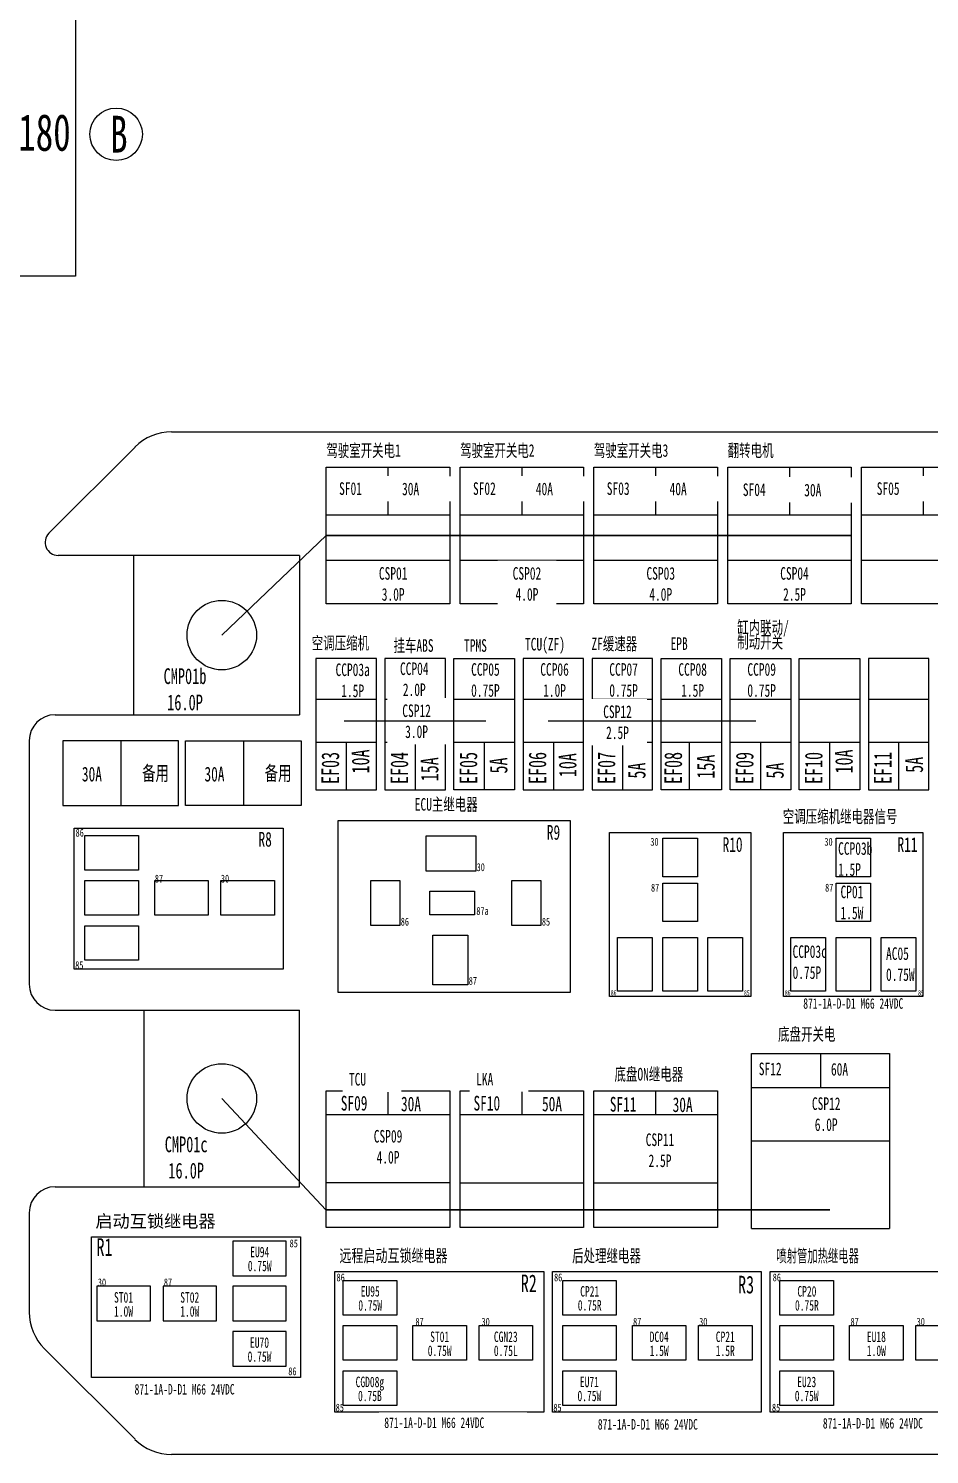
# Model space of a CAD drawing. Header units: millimetres. Extents: x 3853 to 7217, y 3585 to 4426.
# Drawn here: x 5993.4 to 6079.3, y 3957 to 4092.9 of the extents above; entities that cross this region are included whole.
import ezdxf

# ---------------------------------------------------------------- set-up
doc = ezdxf.new("R2010")
doc.units = ezdxf.units.MM
doc.layers.get('0').update_dxf_attribs({"lineweight": 25})
doc.layers.add('_0', color=7, linetype='Continuous', lineweight=25)
doc.styles.add('T仿宋_GB2312', font='simfang_0.ttf', dxfattribs={"width": 0.6})
doc.styles.add('标准', font='', dxfattribs={"width": 0.667})
doc.styles.get('标准').set_extended_font_data('SimSun')

msp = doc.modelspace()

# ---------------------------------------------------------------- linework, layer by layer
at = {"layer": '_0', "color": 0, "linetype": 'ByBlock', "lineweight": -3}
for p, q in [((5997.91, 4105.01), (5997.91, 4069.3)), ((5997.91, 4069.3), (5961.36, 4069.3)), ((6007.08, 4054.46), (6140.39, 4054.46)), ((5995.38, 4044.8), (6003.59, 4053.01)), ((6021.82, 4038.09), (6021.82, 4051.09)), ((6021.82, 4051.09), (6033.58, 4051.09)), ((6027.7, 4051.09), (6027.7, 4046.56)), ((6033.58, 4051.09), (6033.58, 4038.09)), ((6040.45, 4051.09), (6040.45, 4046.56)), ((6053.21, 4051.09), (6053.21, 4046.56)), ((6065.96, 4051.09), (6065.96, 4046.56)), ((6078.71, 4051.09), (6078.71, 4046.56)), ((6021.82, 4046.56), (6033.58, 4046.56)), ((6034.57, 4046.56), (6046.34, 4046.56)), ((6047.32, 4046.56), (6059.09, 4046.56)), ((6060.08, 4046.56), (6071.84, 4046.56)), ((6072.83, 4046.56), (6084.59, 4046.56)), ((6019.27, 4042.69), (5996.25, 4042.69)), ((6003.47, 4027.52), (6003.47, 4042.69)), ((6019.27, 4042.69), (6019.27, 4027.52)), ((6021.83, 4042.25), (6033.58, 4042.25)), ((6034.57, 4042.25), (6046.34, 4042.25)), ((6047.32, 4042.25), (6059.09, 4042.25)), ((6060.08, 4042.25), (6071.84, 4042.25)), ((6072.83, 4042.25), (6084.59, 4042.25)), ((6033.58, 4038.09), (6021.82, 4038.09)), ((6026.59, 4032.88), (6020.83, 4032.88)), ((6020.83, 4032.88), (6020.83, 4020.37)), ((6026.59, 4020.37), (6026.59, 4032.88)), ((6033.17, 4032.88), (6027.41, 4032.88)), ((6027.41, 4032.88), (6027.41, 4020.37)), ((6033.17, 4020.37), (6033.17, 4032.88)), ((6033.99, 4032.88), (6039.75, 4032.88)), ((6033.99, 4020.37), (6033.99, 4032.88)), ((6039.75, 4032.88), (6039.75, 4020.37)), ((6046.34, 4032.88), (6040.58, 4032.88)), ((6040.58, 4032.88), (6040.58, 4020.37)), ((6046.34, 4020.37), (6046.34, 4032.88)), ((6052.92, 4032.88), (6047.16, 4032.88)), ((6047.16, 4032.88), (6047.16, 4020.37)), ((6052.92, 4020.37), (6052.92, 4032.88)), ((6053.74, 4032.88), (6059.5, 4032.88)), ((6053.74, 4020.37), (6053.74, 4032.88)), ((6059.5, 4032.88), (6059.5, 4020.37)), ((6060.32, 4032.88), (6066.08, 4032.88)), ((6060.32, 4020.37), (6060.32, 4032.88)), ((6066.08, 4032.88), (6066.08, 4020.37)), ((6066.9, 4032.88), (6072.66, 4032.88)), ((6066.9, 4020.37), (6066.9, 4032.88)), ((6072.66, 4032.88), (6072.66, 4020.37)), ((6079.25, 4032.88), (6073.49, 4032.88)), ((6073.49, 4032.88), (6073.49, 4020.37)), ((6079.25, 4020.37), (6079.25, 4032.88)), ((6020.83, 4029.01), (6026.59, 4029.01)), ((6027.41, 4029.01), (6033.17, 4029.01)), ((6033.99, 4029.01), (6039.75, 4029.01)), ((6040.58, 4029.01), (6046.34, 4029.01)), ((6047.16, 4029.01), (6052.92, 4029.01)), ((6053.74, 4029.01), (6059.5, 4029.01)), ((6060.32, 4029.01), (6066.08, 4029.01)), ((6066.9, 4029.01), (6072.66, 4029.01)), ((6073.49, 4029.01), (6079.25, 4029.01)), ((5995.98, 4027.52), (6019.27, 4027.52)), ((5993.52, 4001.84), (5993.52, 4025.05)), ((6007.75, 4025.03), (5996.72, 4025.03)), ((5996.72, 4025.03), (5996.72, 4018.86)), ((6002.24, 4025.03), (6002.24, 4018.86)), ((6007.75, 4018.86), (6007.75, 4025.03)), ((6008.41, 4018.86), (6008.41, 4025.03)), ((6008.41, 4025.03), (6019.43, 4025.03)), ((6013.92, 4025.03), (6013.92, 4018.86)), ((6019.43, 4025.03), (6019.43, 4018.86)), ((6020.83, 4024.9), (6026.59, 4024.9)), ((6023.71, 4024.9), (6023.71, 4020.37)), ((6027.41, 4024.9), (6033.17, 4024.9)), ((6030.29, 4024.9), (6030.29, 4020.37)), ((6033.99, 4024.9), (6039.75, 4024.9)), ((6036.87, 4024.9), (6036.87, 4020.37)), ((6040.58, 4024.9), (6046.34, 4024.9)), ((6043.46, 4024.9), (6043.46, 4020.37)), ((6047.16, 4024.9), (6052.92, 4024.9)), ((6050.04, 4024.9), (6050.04, 4020.37)), ((6053.74, 4024.9), (6059.5, 4024.9)), ((6056.4, 4024.9), (6056.4, 4020.37)), ((6060.32, 4024.9), (6066.08, 4024.9)), ((6063.2, 4024.9), (6063.2, 4020.37)), ((6066.9, 4024.9), (6072.66, 4024.9)), ((6069.78, 4024.9), (6069.78, 4020.37)), ((6073.49, 4024.9), (6079.25, 4024.9)), ((6076.37, 4024.9), (6076.37, 4020.37)), ((6020.83, 4020.37), (6026.59, 4020.37)), ((6027.41, 4020.37), (6033.17, 4020.37)), ((6039.75, 4020.37), (6033.99, 4020.37)), ((6040.58, 4020.37), (6046.34, 4020.37)), ((6047.16, 4020.37), (6052.92, 4020.37)), ((6059.5, 4020.37), (6053.74, 4020.37)), ((6066.08, 4020.37), (6060.32, 4020.37)), ((6072.66, 4020.37), (6066.9, 4020.37)), ((6073.49, 4020.37), (6079.25, 4020.37)), ((5996.72, 4018.86), (6007.75, 4018.86)), ((6019.43, 4018.86), (6008.41, 4018.86)), ((5995.98, 3999.37), (6019.27, 3999.37)), ((6004.46, 3982.55), (6004.46, 3999.37)), ((6019.27, 3982.55), (6019.27, 3999.37)), ((6062.34, 3978.56), (6062.34, 3995.26)), ((6062.34, 3995.26), (6075.5, 3995.26)), ((6068.92, 3995.26), (6068.92, 3992)), ((6075.5, 3995.26), (6075.5, 3978.56)), ((6027.7, 3991.68), (6027.7, 3989.42)), ((6040.45, 3991.68), (6040.45, 3989.42)), ((6053.21, 3991.68), (6053.21, 3989.42)), ((6062.34, 3992), (6075.5, 3992)), ((6021.82, 3989.42), (6033.58, 3989.42)), ((6034.57, 3989.42), (6046.34, 3989.42)), ((6047.32, 3989.42), (6059.09, 3989.42)), ((6062.34, 3986.91), (6075.5, 3986.91)), ((6033.58, 3982.93), (6021.82, 3982.93)), ((6034.57, 3982.93), (6046.34, 3982.93)), ((6047.32, 3982.93), (6059.09, 3982.93)), ((5995.98, 3982.55), (6019.27, 3982.55)), ((5993.52, 3970.61), (5993.52, 3980.08)), ((6062.34, 3978.56), (6075.5, 3978.56)), ((6003.59, 3958.49), (5994.96, 3967.12)), ((6140.29, 3957.05), (6007.08, 3957.05))]:
    msp.add_line(p, q, dxfattribs=at)
at = {"layer": '_0', "color": 1, "linetype": 'ByBlock', "lineweight": 30}
for p, q in [((6011.86, 4035.1), (6021.82, 4044.59)), ((6021.82, 4044.59), (6071.84, 4044.59)), ((6011.86, 3990.96), (6021.79, 3980.36)), ((6021.79, 3980.36), (6059.09, 3980.36)), ((6059.09, 3980.36), (6069.82, 3980.36))]:
    msp.add_line(p, q, dxfattribs=at)
at = {"layer": '_0', "color": 0, "linetype": 'ByBlock', "lineweight": -3}
for points in [[(6046.34, 4038.09), (6034.57, 4038.09), (6034.57, 4051.09), (6046.34, 4051.09)], [(6059.09, 4038.09), (6047.32, 4038.09), (6047.32, 4051.09), (6059.09, 4051.09)], [(6071.84, 4038.09), (6060.08, 4038.09), (6060.08, 4051.09), (6071.84, 4051.09)], [(6084.59, 4038.09), (6072.83, 4038.09), (6072.83, 4051.09), (6084.59, 4051.09)], [(6022.95, 4017.45), (6045.06, 4017.45), (6045.06, 4001.04), (6022.95, 4001.04)], [(6017.7, 4003.29), (5997.79, 4003.29), (5997.79, 4016.7), (6017.7, 4016.7)], [(6031.33, 4015.97), (6036.06, 4015.97), (6036.06, 4012.62), (6031.33, 4012.62)], [(6062.29, 4000.68), (6048.81, 4000.68), (6048.81, 4016.29), (6062.29, 4016.29)], [(6026.05, 4011.73), (6028.82, 4011.73), (6028.82, 4007.43), (6026.05, 4007.43)], [(6039.5, 4011.73), (6042.28, 4011.73), (6042.28, 4007.43), (6039.5, 4007.43)], [(6031.7, 4010.71), (6035.94, 4010.71), (6035.94, 4008.45), (6031.7, 4008.45)], [(6035.3, 4006.53), (6035.3, 4001.79), (6031.96, 4001.79), (6031.96, 4006.53)], [(6033.58, 3978.68), (6021.82, 3978.68), (6021.82, 3991.68), (6033.58, 3991.68)], [(6046.34, 3978.68), (6034.57, 3978.68), (6034.57, 3991.68), (6046.34, 3991.68)], [(6059.09, 3978.68), (6047.32, 3978.68), (6047.32, 3991.68), (6059.09, 3991.68)], [(6019.36, 3964.37), (5999.45, 3964.37), (5999.45, 3977.78), (6019.36, 3977.78)], [(6042.55, 3961.08), (6022.64, 3961.08), (6022.64, 3974.49), (6042.55, 3974.49)], [(6063.28, 3961.08), (6043.37, 3961.08), (6043.37, 3974.49), (6063.28, 3974.49)], [(6084.02, 3961.08), (6064.11, 3961.08), (6064.11, 3974.49), (6084.02, 3974.49)]]:
    msp.add_lwpolyline(points, close=True, dxfattribs=at)
at = {"layer": '_0', "color": 0, "linetype": 'ByBlock', "lineweight": -3, "flags": 128}
for points in [[(6003.92, 4012.72), (5998.82, 4012.72), (5998.82, 4016.02), (6003.92, 4016.02)], [(6057.19, 4015.75), (6057.19, 4012.09), (6053.89, 4012.09), (6053.89, 4015.75)], [(6073.7, 4015.75), (6073.7, 4012.09), (6070.4, 4012.09), (6070.4, 4015.75)], [(6003.92, 4008.42), (5998.82, 4008.42), (5998.82, 4011.72), (6003.92, 4011.72)], [(6010.57, 4008.42), (6005.47, 4008.42), (6005.47, 4011.72), (6010.57, 4011.72)], [(6016.87, 4008.42), (6011.77, 4008.42), (6011.77, 4011.72), (6016.87, 4011.72)], [(6057.19, 4011.48), (6057.19, 4007.82), (6053.89, 4007.82), (6053.89, 4011.48)], [(6073.7, 4011.48), (6073.7, 4007.82), (6070.4, 4007.82), (6070.4, 4011.48)], [(6003.92, 4004.12), (5998.82, 4004.12), (5998.82, 4007.42), (6003.92, 4007.42)], [(6052.89, 4006.28), (6052.89, 4001.18), (6049.59, 4001.18), (6049.59, 4006.28)], [(6057.19, 4006.28), (6057.19, 4001.18), (6053.89, 4001.18), (6053.89, 4006.28)], [(6061.49, 4006.28), (6061.49, 4001.18), (6058.19, 4001.18), (6058.19, 4006.28)], [(6069.4, 4006.28), (6069.4, 4001.18), (6066.1, 4001.18), (6066.1, 4006.28)], [(6073.7, 4006.28), (6073.7, 4001.18), (6070.4, 4001.18), (6070.4, 4006.28)], [(6078, 4006.28), (6078, 4001.18), (6074.7, 4001.18), (6074.7, 4006.28)], [(6012.9, 3974.07), (6018, 3974.07), (6018, 3977.37), (6012.9, 3977.37)], [(6028.53, 3970.32), (6023.43, 3970.32), (6023.43, 3973.62), (6028.53, 3973.62)], [(6049.45, 3970.32), (6044.35, 3970.32), (6044.35, 3973.62), (6049.45, 3973.62)], [(6070.15, 3970.32), (6065.05, 3970.32), (6065.05, 3973.62), (6070.15, 3973.62)], [(5999.95, 3969.77), (6005.05, 3969.77), (6005.05, 3973.07), (5999.95, 3973.07)], [(6006.26, 3969.77), (6011.36, 3969.77), (6011.36, 3973.07), (6006.26, 3973.07)], [(6012.9, 3969.77), (6018, 3969.77), (6018, 3973.07), (6012.9, 3973.07)], [(6028.53, 3966.02), (6023.43, 3966.02), (6023.43, 3969.32), (6028.53, 3969.32)], [(6035.17, 3966.02), (6030.07, 3966.02), (6030.07, 3969.32), (6035.17, 3969.32)], [(6041.48, 3966.02), (6036.38, 3966.02), (6036.38, 3969.32), (6041.48, 3969.32)], [(6049.45, 3966.02), (6044.35, 3966.02), (6044.35, 3969.32), (6049.45, 3969.32)], [(6056.09, 3966.02), (6050.99, 3966.02), (6050.99, 3969.32), (6056.09, 3969.32)], [(6062.4, 3966.02), (6057.29, 3966.02), (6057.29, 3969.32), (6062.4, 3969.32)], [(6070.15, 3966.02), (6065.05, 3966.02), (6065.05, 3969.32), (6070.15, 3969.32)], [(6076.8, 3966.02), (6071.7, 3966.02), (6071.7, 3969.32), (6076.8, 3969.32)], [(6083.1, 3966.02), (6078, 3966.02), (6078, 3969.32), (6083.1, 3969.32)], [(6012.9, 3965.47), (6018, 3965.47), (6018, 3968.77), (6012.9, 3968.77)], [(6028.53, 3961.72), (6023.43, 3961.72), (6023.43, 3965.02), (6028.53, 3965.02)], [(6049.45, 3961.72), (6044.35, 3961.72), (6044.35, 3965.02), (6049.45, 3965.02)], [(6070.15, 3961.72), (6065.05, 3961.72), (6065.05, 3965.02), (6070.15, 3965.02)]]:
    msp.add_lwpolyline(points, close=True, dxfattribs=at)
at = {"layer": '_0', "color": 0, "linetype": 'ByBlock', "lineweight": -3}
for centre, radius in [((6001.79, 4082.81), 2.5), ((6011.86, 4035.1), 3.31), ((6011.86, 3990.96), 3.31)]:
    msp.add_circle(centre, radius, dxfattribs=at)
for centre, radius, start, end in [((6007.08, 4049.52), 4.94, 90, 135), ((5996.25, 4043.93), 1.23, 135, 270), ((5995.98, 4025.05), 2.47, 90, 180), ((5995.98, 4001.84), 2.47, 180, 270), ((5995.98, 3980.08), 2.47, 90, 180), ((5998.45, 3970.61), 4.94, 180, 225), ((6007.08, 3961.98), 4.94, 225, 270)]:
    msp.add_arc(centre, radius, start, end, dxfattribs=at)

# ---------------------------------------------------------------- texts
at = {"insert": (6067.28, 4000.51), "char_height": 1, "width": 10.1249, "attachment_point": 1, "style": 'T仿宋_GB2312'}
msp.add_mtext('{\\W0.667;871-1A-D-D1 M66 24VDC}', dxfattribs=at)
at = {"layer": '_0', "color": 0, "linetype": 'ByBlock', "lineweight": -3, "style": '标准', "width": 0.667}
for s, height, p in [('驾驶室开关电1', 1.2, (6021.82, 4052.09)), ('驾驶室开关电2', 1.2, (6034.57, 4052.09)), ('驾驶室开关电3', 1.2, (6047.32, 4052.09)), ('翻转电机', 1.2, (6060.08, 4052.09)), ('空调压缩机', 1.2, (6020.43, 4033.75)), ('挂车ABS', 1.2, (6028.23, 4033.51)), ('TPMS', 1.2, (6034.95, 4033.51)), ('TCU(ZF)', 1.2, (6040.76, 4033.64)), ('ZF缓速器', 1.2, (6047.09, 4033.67)), ('EPB', 1.2, (6054.63, 4033.69)), ('备用', 1.4, (6004.27, 4021.25)), ('备用', 1.4, (6015.95, 4021.25)), ('R9', 1.4, (6042.84, 4015.61)), ('R8', 1.4, (6015.36, 4014.95)), ('R10', 1.4, (6059.59, 4014.45)), ('R11', 1.4, (6076.26, 4014.45)), ('R1', 1.68, (5999.92, 3975.97)), ('R2', 1.68, (6040.36, 3972.51)), ('R3', 1.68, (6061.07, 3972.39))]:
    msp.add_text(s, height=height, dxfattribs=at).set_placement(p)
at = {"layer": '_0', "color": 0, "linetype": 'ByBlock', "lineweight": -3, "attachment_point": 1, "style": '标准'}
for s, insert, char_height, width in [('{\\W0.7;180}', (5992.46, 4084.74), 3.5, 6.325), ('{\\W0.7;B}', (6001.22, 4084.57), 3.5, 8.0553), ('\\pxqc;{\\fFangSong_GB2312|b0|i0|c134|p2;CSP01\\P3.0P}', (6026, 4041.58), 1.2, 4.3908), ('\\pxqc;{\\fFangSong_GB2312|b0|i0|c134|p2;CSP03\\P4.0P}', (6051.5, 4041.58), 1.2, 4.3908), ('\\pxqc;{\\fFangSong_GB2312|b0|i0|c134|p2;CSP04\\P2.5P}', (6064.25, 4041.58), 1.2, 4.3908), ('\\pxqc;CMP01b\\P16.0P', (6006.16, 4031.94), 1.5, 4.3908), ('\\pxqc;{\\fFangSong_GB2312|b0|i0|c134|p2;CCP03a\\P1.5P}', (6022.14, 4032.4), 1.2, 4.3908), ('\\pxqc;{\\fFangSong_GB2312|b0|i0|c134|p2;CCP04\\P2.0P}', (6028.01, 4032.5), 1.2, 4.3908), ('\\pxqc;{\\fFangSong_GB2312|b0|i0|c134|p2;CCP05\\P0.75P}', (6034.79, 4032.43), 1.2, 4.3908), ('\\pxqc;{\\fFangSong_GB2312|b0|i0|c134|p2;CCP06\\P1.0P}', (6041.38, 4032.43), 1.2, 4.3908), ('\\pxqc;{\\fFangSong_GB2312|b0|i0|c134|p2;CCP08\\P1.5P}', (6054.54, 4032.43), 1.2, 4.3908), ('\\pxqc;{\\fFangSong_GB2312|b0|i0|c134|p2;CCP09\\P0.75P}', (6061.12, 4032.43), 1.2, 4.3908), ('30A', (5998.53, 4022.56), 1.4, 4.7405), ('30A', (6010.21, 4022.56), 1.4, 4.7405), ('{\\fFangSong_GB2312|b0|i0|c134|p2;CCP03b\\P1.5P}', (6070.6, 4015.37), 1.2, 4.3908), ('{\\fFangSong_GB2312|b0|i0|c134|p2;CP01\\P1.5W}', (6070.83, 4011.24), 1.2, 4.3908), ('{\\fFangSong_GB2312|b0|i0|c134|p2;CCP03c\\P0.75P}', (6066.26, 4005.55), 1.2, 4.3908), ('{\\fFangSong_GB2312|b0|i0|c134|p2;AC05\\P0.75W}', (6075.17, 4005.36), 1.2, 4.3908), ('SF09', (6023.2, 3991.21), 1.4, 4.7405), ('30A', (6028.94, 3991.14), 1.4, 4.7405), ('SF10', (6035.85, 3991.21), 1.4, 4.7405), ('50A', (6042.38, 3991.14), 1.4, 4.7405), ('SF11', (6048.84, 3991.11), 1.4, 4.7405), ('30A', (6054.83, 3991.07), 1.4, 4.7405), ('\\pxqc;{\\fFangSong_GB2312|b0|i0|c134|p2;CSP12\\P6.0P}', (6067.27, 3991.07), 1.2, 4.3908), ('\\pxqc;CMP01c\\P16.0P', (6006.27, 3987.34), 1.5, 4.3908), ('\\pxqc;{\\fFangSong_GB2312|b0|i0|c134|p2;CSP09\\P4.0P}', (6025.51, 3987.96), 1.2, 4.3908), ('\\pxqc;{\\fFangSong_GB2312|b0|i0|c134|p2;CSP11\\P2.5P}', (6051.43, 3987.63), 1.2, 4.3908)]:
    msp.add_mtext(s, dxfattribs=dict(at, insert=insert, char_height=char_height, width=width))
at = {"layer": '_0', "color": 0, "linetype": 'ByBlock', "lineweight": -3, "char_height": 1.68, "attachment_point": 1, "rotation": 90, "style": '标准'}
for s, insert, width in [('EF03', (6021.36, 4020.92), 4.7405), ('10A', (6024.24, 4021.92), 4.7405), ('EF04', (6027.94, 4020.92), 4.7405), ('EF05', (6034.52, 4020.92), 4.7405), ('EF06', (6041.1, 4020.92), 4.7405), ('10A', (6043.98, 4021.57), 4.7405), ('EF07', (6047.68, 4020.92), 4.7405), ('EF08', (6054.04, 4020.92), 4.7405), ('15A', (6057.15, 4021.43), 4.7405), ('EF09', (6060.85, 4020.92), 4.7405), ('EF10', (6067.43, 4020.92), 4.7405), ('10A', (6070.31, 4021.92), 4.7405), ('EF11', (6074.01, 4020.92), 4.7405), ('15A', (6030.82, 4021.18), 4.7405), ('5A', (6037.4, 4021.92), 2.979), ('5A', (6050.56, 4021.43), 4.7405), ('5A', (6063.73, 4021.43), 4.7405), ('5A', (6077.01, 4021.98), 2.9175)]:
    msp.add_mtext(s, dxfattribs=dict(at, insert=insert, width=width))
at = {"layer": '_0', "color": 0, "linetype": 'ByBlock', "lineweight": -3, "insert": (6065.33, 4018.42), "char_height": 1.2, "width": 13.014, "attachment_point": 1, "style": '标准', "bg_fill": 2}
msp.add_mtext('{\\fSimSun|b0|i0|c134|p2;空调压缩机继电器}信号', dxfattribs=at)
at = {"layer": '_0', "color": 0, "style": '标准'}
for s, insert, char_height, width, attachment_point in [('{\\fSimSun|b0|i0|c134|p2;86}', (5998.32, 4016.65), 0.75, 1.8017, 2), ('{\\fSimSun|b0|i0|c134|p2;30}', (6053.1, 4015.79), 0.75, 0.753, 2), ('{\\fSimSun|b0|i0|c134|p2;30}', (6069.69, 4015.79), 0.75, 0.753, 2), ('{\\fSimSun|b0|i0|c134|p2;30}', (6036.54, 4013.37), 0.75, 0.753, 2), ('{\\fSimSun|b0|i0|c134|p2;87}', (6005.87, 4012.28), 0.75, 0.753, 2), ('{\\fSimSun|b0|i0|c134|p2;30}', (6012.17, 4012.28), 0.75, 0.753, 2), ('{\\fSimSun|b0|i0|c134|p2;87}', (6053.16, 4011.42), 0.75, 0.753, 2), ('{\\fSimSun|b0|i0|c134|p2;87}', (6069.75, 4011.42), 0.75, 0.753, 2), ('{\\fSimSun|b0|i0|c134|p2;87a}', (6036.71, 4009.2), 0.75, 0.753, 2), ('{\\fSimSun|b0|i0|c134|p2;86}', (6029.31, 4008.18), 0.75, 0.753, 2), ('{\\fSimSun|b0|i0|c134|p2;85}', (6042.76, 4008.18), 0.75, 0.753, 2), ('{\\fSimSun|b0|i0|c134|p2;85}', (5998.28, 4004.04), 0.75, 0.753, 2), ('{\\fSimSun|b0|i0|c134|p2;87}', (6035.79, 4002.54), 0.75, 0.753, 2), ('{\\fSimSun|b0|i0|c134|p2;86}', (6049.21, 4001.28), 0.5, 0.753, 2), ('{\\fSimSun|b0|i0|c134|p2;85}', (6061.9, 4001.27), 0.5, 0.753, 2), ('{\\fSimSun|b0|i0|c134|p2;86}', (6065.8, 4001.28), 0.5, 0.753, 2), ('{\\fSimSun|b0|i0|c134|p2;85}', (6078.5, 4001.27), 0.5, 0.753, 2), ('{\\fSimSun|b0|i0|c134|p2;85}', (6018.72, 3977.53), 0.75, 0.753, 2), ('\\pxsm0.8,qc,t0.8;{\\fFangSong_GB2312|b0|i0|c134|p2;EU94\\P0.75W}', (6012.99, 3976.84), 1, 4.9731, 1), ('{\\fSimSun|b0|i0|c134|p2;30}', (6000.44, 3973.82), 0.75, 0.753, 2), ('{\\fSimSun|b0|i0|c134|p2;87}', (6006.73, 3973.82), 0.75, 0.753, 2), ('{\\fSimSun|b0|i0|c134|p2;86}', (6043.92, 3974.29), 0.75, 0.753, 2), ('{\\fSimSun|b0|i0|c134|p2;86}', (6064.76, 3974.29), 0.75, 0.753, 2), ('\\pxsm0.8,qc,t0.8;{\\fFangSong_GB2312|b0|i0|c134|p2;ST01\\P1.0W}', (6000.01, 3972.51), 1, 4.9731, 1), ('\\pxsm0.8,qc,t0.8;{\\fFangSong_GB2312|b0|i0|c134|p2;ST02\\P1.0W}', (6006.32, 3972.51), 1, 4.9731, 1), ('\\pxsm0.8,qc,t0.8;{\\fFangSong_GB2312|b0|i0|c134|p2;EU95\\P0.75W}', (6023.52, 3973.09), 1, 4.9731, 1), ('\\pxsm0.8,qc,t0.8;{\\fFangSong_GB2312|b0|i0|c134|p2;CP21\\P0.75R}', (6044.44, 3973.09), 1, 4.9731, 1), ('\\pxsm0.8,qc,t0.8;{\\fFangSong_GB2312|b0|i0|c134|p2;CP20\\P0.75R}', (6065.14, 3973.09), 1, 4.9731, 1), ('{\\fSimSun|b0|i0|c134|p2;87}', (6030.71, 3970.07), 0.75, 0.753, 2), ('{\\fSimSun|b0|i0|c134|p2;30}', (6037.01, 3970.07), 0.75, 0.753, 2), ('{\\fSimSun|b0|i0|c134|p2;87}', (6051.45, 3970.07), 0.75, 0.753, 2), ('{\\fSimSun|b0|i0|c134|p2;30}', (6057.75, 3970.07), 0.75, 0.753, 2), ('{\\fSimSun|b0|i0|c134|p2;87}', (6072.18, 3970.07), 0.75, 0.753, 2), ('{\\fSimSun|b0|i0|c134|p2;30}', (6078.48, 3970.07), 0.75, 0.753, 2), ('\\pxsm0.8,qc,t0.8;{\\fFangSong_GB2312|b0|i0|c134|p2;EU70\\P0.75W}', (6012.97, 3968.21), 1, 4.9731, 1), ('\\pxsm0.8,qc,t0.8;{\\fFangSong_GB2312|b0|i0|c134|p2;ST01\\P0.75W}', (6030.14, 3968.76), 1, 4.9731, 1), ('\\pxsm0.8,qc,t0.8;{\\fFangSong_GB2312|b0|i0|c134|p2;CGN23\\P0.75L}', (6036.44, 3968.76), 1, 4.9731, 1), ('\\pxsm0.8,qc,t0.8;{\\fFangSong_GB2312|b0|i0|c134|p2;DC04\\P1.5W}', (6051.06, 3968.76), 1, 4.9731, 1), ('\\pxsm0.8,qc,t0.8;{\\fFangSong_GB2312|b0|i0|c134|p2;CP21\\P1.5R}', (6057.36, 3968.76), 1, 4.9731, 1), ('\\pxsm0.8,qc,t0.8;{\\fFangSong_GB2312|b0|i0|c134|p2;EU18\\P1.0W}', (6071.76, 3968.76), 1, 4.9731, 1), ('{\\fSimSun|b0|i0|c134|p2;86}', (6018.59, 3965.35), 0.75, 1.8017, 2), ('\\pxsm0.8,qc,t0.8;{\\fFangSong_GB2312|b0|i0|c134|p2;CGD08g\\P0.75B}', (6023.49, 3964.46), 1, 4.9731, 1), ('\\pxsm0.8,qc,t0.8;{\\fFangSong_GB2312|b0|i0|c134|p2;EU71\\P0.75W}', (6044.41, 3964.46), 1, 4.9731, 1), ('\\pxsm0.8,qc,t0.8;{\\fFangSong_GB2312|b0|i0|c134|p2;EU23\\P0.75W}', (6065.12, 3964.46), 1, 4.9731, 1), ('{\\fSimSun|b0|i0|c134|p2;85}', (6023.11, 3961.89), 0.75, 1.8017, 2), ('{\\fSimSun|b0|i0|c134|p2;85}', (6043.85, 3961.89), 0.75, 1.8017, 2), ('{\\fSimSun|b0|i0|c134|p2;85}', (6064.69, 3961.89), 0.75, 1.8017, 2)]:
    msp.add_mtext(s, dxfattribs=dict(at, insert=insert, char_height=char_height, width=width, attachment_point=attachment_point))

# ---------------------------------------------------------------- next in the draw order: linework, layer by layer
at = {"layer": '_0', "color": 0, "linetype": 'ByBlock', "lineweight": -3}
msp.add_lwpolyline([(6078.66, 4000.68), (6065.41, 4000.68), (6065.41, 4016.29), (6078.66, 4016.29)], close=True, dxfattribs=at)

# ---------------------------------------------------------------- next in the draw order: texts
at = {"char_height": 1, "width": 13.1073, "attachment_point": 1, "style": 'T仿宋_GB2312', "bg_fill": 2}
for insert in [(6003.55, 3963.76), (6027.35, 3960.57), (6047.7, 3960.42), (6069.15, 3960.52)]:
    msp.add_mtext('\\W0.667;871-1A-D-D1 M66 24VDC', dxfattribs=dict(at, insert=insert))
at = {"layer": '_0', "color": 0, "linetype": 'ByBlock', "lineweight": -3, "char_height": 1.2, "attachment_point": 1, "style": '标准', "bg_fill": 2}
for s, insert, width in [('SF01', (6023.04, 4049.66), 4.3908), ('SF02', (6035.8, 4049.66), 4.3908), ('SF03', (6048.55, 4049.66), 4.3908), ('SF04', (6061.52, 4049.55), 4.3908), ('SF05', (6074.28, 4049.66), 4.3908), ('\\pxqc;{\\fFangSong_GB2312|b0|i0|c134|p2;CSP02\\P4.0P}', (6038.75, 4041.58), 4.3908), ('\\pxsm0.7;缸内联动/制动开关', (6060.99, 4036.44), 5.5942), ('\\pxqc;{\\fFangSong_GB2312|b0|i0|c134|p2;CSP12\\P3.0P}', (6028.23, 4028.5), 4.3908), ('\\pxqc;{\\fFangSong_GB2312|b0|i0|c134|p2;CSP12\\P2.5P}', (6047.38, 4028.4), 4.3908), ('ECU主继电器', (6030.25, 4019.58), 6.6269), ('底盘开关电', (6064.88, 3997.68), 8.0164), ('TCU', (6023.98, 3993.39), 4.3908), ('LKA', (6036.1, 3993.4), 4.3908), ('底盘ON继电器', (6049.29, 3993.87), 7.5459), ('SF12', (6063.04, 3994.38), 4.3908), ('60A', (6069.92, 3994.34), 4.3908), ('{\\fSimSun|b0|i0|c134|p2;\\W1;\\C256;启动互锁继电器}', (5999.81, 3979.87), 12.9583), ('{\\fSimSun|b0|i0|c134|p2;\\W0.7;远程启动互锁继电器}', (6023.07, 3976.59), 12.9583), ('后处理继电器', (6045.25, 3976.57), 7.6867), ('\\W0.6;喷射管加热继电器', (6064.72, 3976.57), 10.4379)]:
    msp.add_mtext(s, dxfattribs=dict(at, insert=insert, width=width))
at = {"layer": '_0', "color": 1, "insert": (5974.69, 3997.12), "char_height": 3.5, "width": 25.971, "attachment_point": 1, "style": '标准', "bg_fill": 2}
msp.add_mtext('{\\fFangSong_GB2312|b0|i0|c134|p2;测量位置}', dxfattribs=at)

# ---------------------------------------------------------------- next in the draw order: linework, layer by layer
at = {"layer": '_0', "color": 1, "lineweight": -3}
for p, q in [((6023.52, 4026.95), (6037.04, 4026.95)), ((6042.98, 4026.95), (6062.75, 4026.95))]:
    msp.add_line(p, q, dxfattribs=at)

# ---------------------------------------------------------------- next in the draw order: texts
at = {"layer": '_0', "color": 0, "linetype": 'ByBlock', "lineweight": -3, "char_height": 1.2, "width": 4.3908, "attachment_point": 1, "style": '标准', "bg_fill": 2}
for s, insert in [('30A', (6029.04, 4049.63)), ('40A', (6041.79, 4049.63)), ('40A', (6054.54, 4049.63)), ('30A', (6067.37, 4049.52))]:
    msp.add_mtext(s, dxfattribs=dict(at, insert=insert))
at = {"layer": '_0', "color": 0, "linetype": 'ByBlock', "lineweight": -3, "insert": (6047.96, 4032.43), "char_height": 1.2, "width": 4.3908, "attachment_point": 1, "style": '标准'}
msp.add_mtext('\\pxqc;{\\fFangSong_GB2312|b0|i0|c134|p2;CCP07\\P0.75P}', dxfattribs=at)
at = {"layer": '_0', "color": 0, "insert": (6023.19, 3974.29), "char_height": 0.75, "width": 0.753, "attachment_point": 2, "style": '标准'}
msp.add_mtext('{\\fSimSun|b0|i0|c134|p2;86}', dxfattribs=at)

doc.saveas('drawing.dxf')
